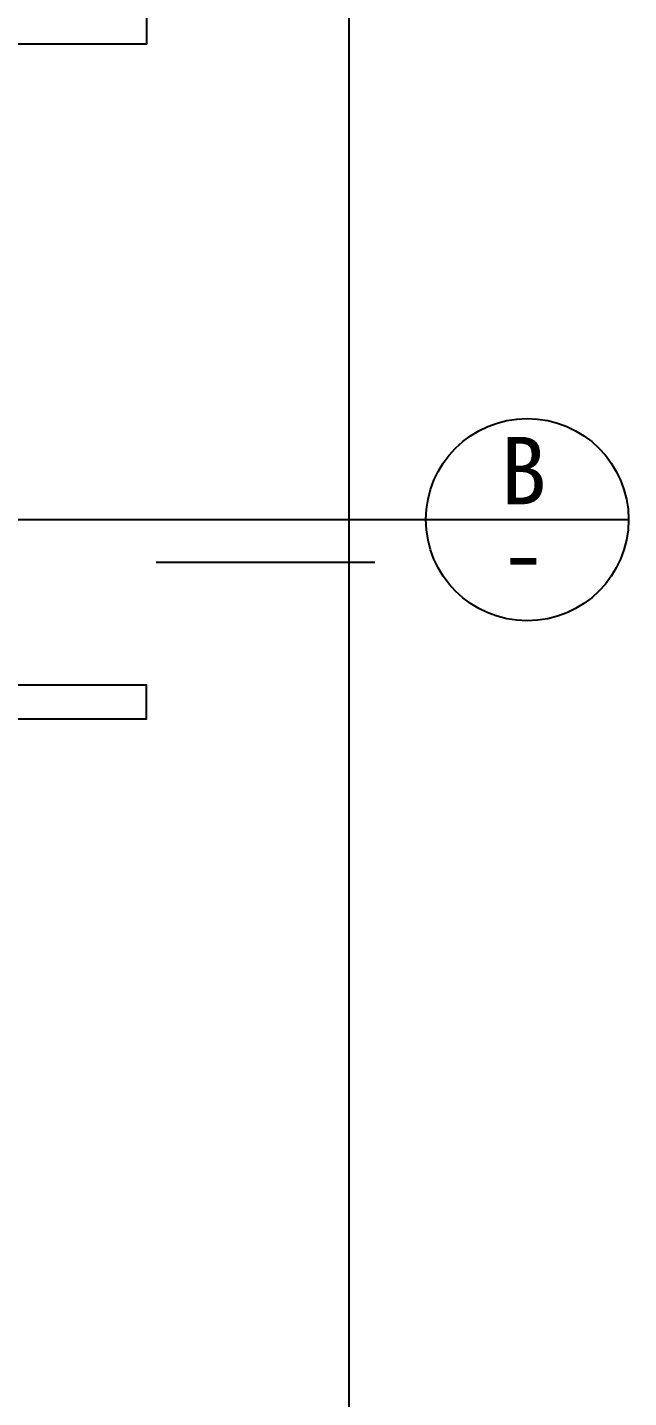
# Model space of a CAD drawing. Extents: x 425 to 4634, y 4027 to 7710.
# Drawn here: x 4100 to 4634, y 4720 to 5939 of the extents above; entities that cross this region are included whole.
import ezdxf
from ezdxf.enums import TextEntityAlignment as Align

# ---------------------------------------------------------------- set-up
doc = ezdxf.new("R2010")
doc.units = 0
doc.header["$LTSCALE"] = 10
doc.header["$MEASUREMENT"] = 0
doc.layers.add('4', color=4, linetype='CONTINUOUS')
doc.layers.add('TEXT', color=3, linetype='CONTINUOUS')
doc.styles.add('HZ', font='SIMFANG0.TTF')

msp = doc.modelspace()

# ---------------------------------------------------------------- linework, layer by layer
at = {"layer": '4'}
for points in [[(4386, 7339.2), (3186, 7339.2), (3186, 4539.2), (4386, 4539.2)], [(3486, 5954.2), (4086, 5954.2), (4206, 5954.2), (4206, 5924.2), (3486, 5924.2), (3366, 5924.2), (3366, 5954.2)], [(3486, 5324.2), (4086, 5324.2), (4206, 5324.2), (4206, 5354.2), (3486, 5354.2), (3366, 5354.2), (3366, 5324.2)]]:
    msp.add_lwpolyline(points, close=True, dxfattribs=at)
at = {"layer": 'TEXT'}
msp.add_line((759.7, 5501.3), (4454.3, 5501.3), dxfattribs=at)
msp.add_lwpolyline([(4454.3, 5501.3), (4634.3, 5501.3)], dxfattribs=at)
at = {"layer": 'TEXT', "color": 1}
msp.add_lwpolyline([(4214.7, 5463.5), (4408.8, 5463.5)], dxfattribs=at)
at = {"layer": 'TEXT'}
msp.add_circle((4544.3, 5501.3), 90, dxfattribs=at)

# ---------------------------------------------------------------- texts
at = {"layer": 'TEXT', "style": 'HZ'}
for s, p in [('B', (4541, 5514.9)), ('-', (4540.8, 5441.1))]:
    msp.add_text(s, height=60, dxfattribs=at).set_placement(p, align=Align.CENTER)

doc.saveas('drawing.dxf')
